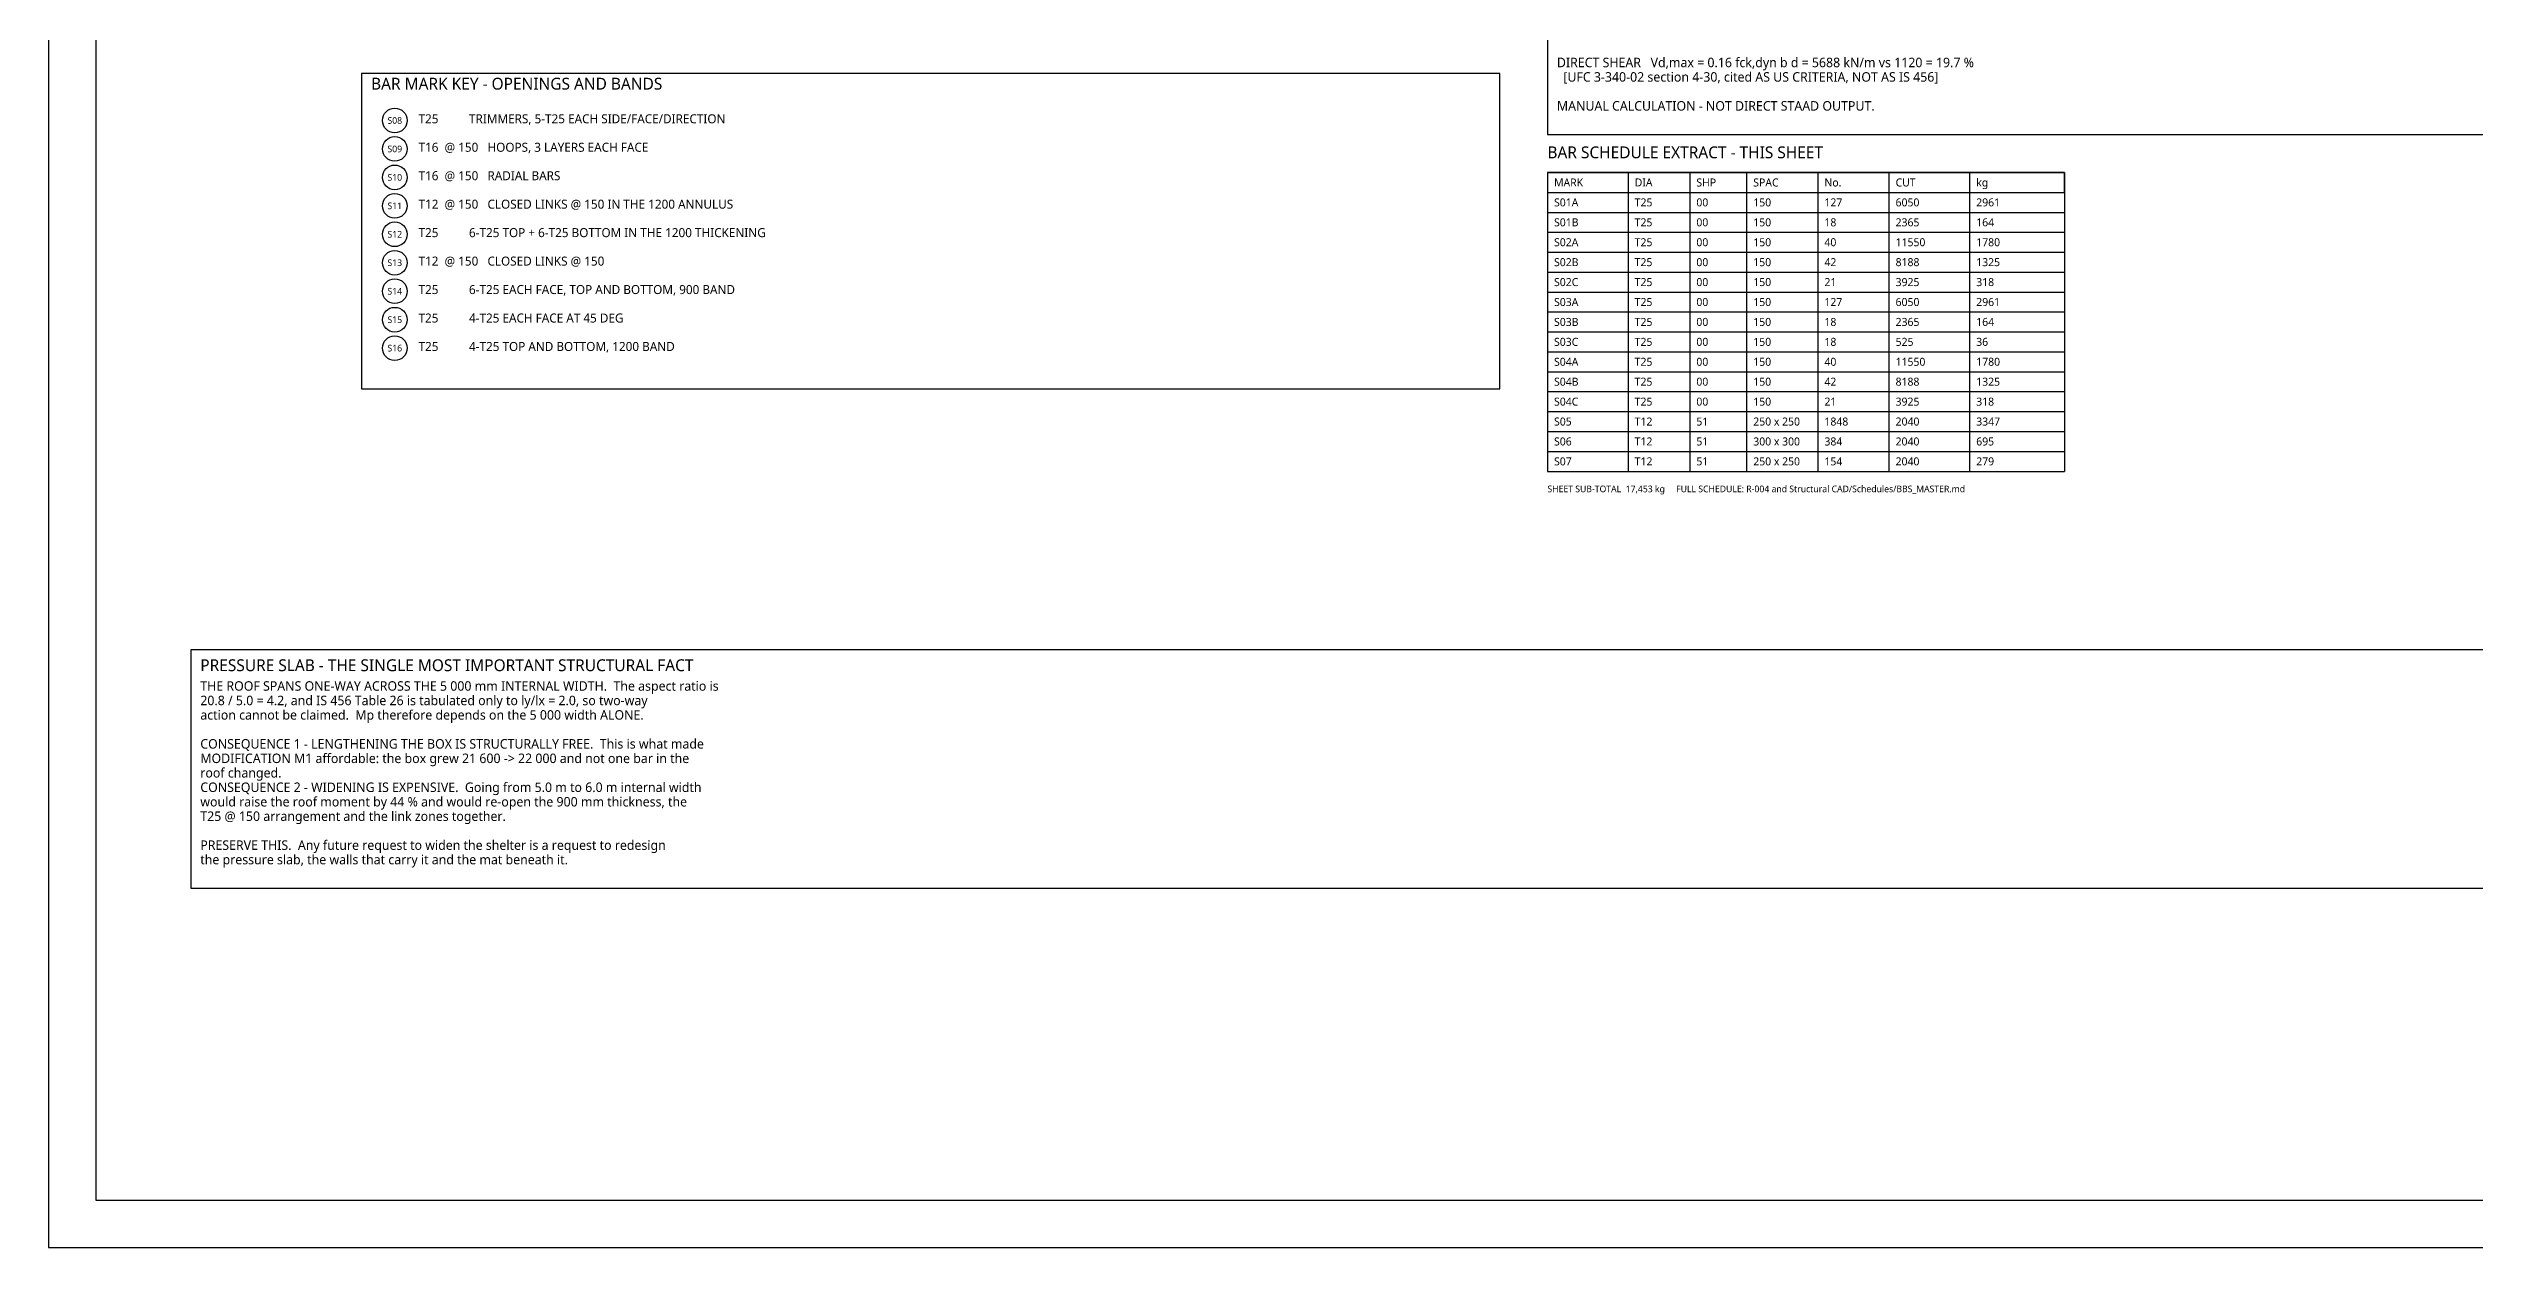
# Model space of a CAD drawing. Header units: millimetres. Extents: x 0 to 841, y 0 to 594.
# Drawn here: x 0 to 511, y 0 to 253 of the extents above; entities that cross this region are included whole.
import ezdxf
from ezdxf.enums import TextEntityAlignment as Align

# ---------------------------------------------------------------- set-up
doc = ezdxf.new("R2010")
doc.units = ezdxf.units.MM
for name, color, linetype in [('S-CALLOUT', 2, 'Continuous'), ('S-NOTE', 7, 'Continuous'), ('S-TABLE', 7, 'Continuous'), ('S-TITLE', 7, 'Continuous')]:
    doc.layers.add(name, color=color, linetype=linetype)
doc.styles.add('OpenSans', font='OpenSans-Regular.ttf')

msp = doc.modelspace()

# ---------------------------------------------------------------- linework, layer by layer
at = {"layer": 'S-CALLOUT'}
for centre in [(73, 237.6), (73, 231.6), (73, 225.6), (73, 219.6), (73, 213.6), (73, 207.6), (73, 201.6), (73, 195.6), (73, 189.6)]:
    msp.add_circle(centre, 2.6, dxfattribs=at)
at = {"layer": 'S-TABLE'}
for p, q in [((316, 226.625), (425, 226.625)), ((316, 226.625), (316, 163.625)), ((333, 226.625), (333, 163.625)), ((346, 226.625), (346, 163.625)), ((358, 226.625), (358, 163.625)), ((373, 226.625), (373, 163.625)), ((388, 226.625), (388, 163.625)), ((405, 226.625), (405, 163.625)), ((425, 226.625), (425, 163.625)), ((316, 218.225), (425, 218.225)), ((316, 214.025), (425, 214.025)), ((316, 209.825), (425, 209.825)), ((316, 205.625), (425, 205.625)), ((316, 201.425), (425, 201.425)), ((316, 197.225), (425, 197.225)), ((316, 193.025), (425, 193.025)), ((316, 188.825), (425, 188.825)), ((316, 184.625), (425, 184.625)), ((316, 180.425), (425, 180.425)), ((316, 176.225), (425, 176.225)), ((316, 172.025), (425, 172.025)), ((316, 167.825), (425, 167.825)), ((316, 163.625), (425, 163.625))]:
    msp.add_line(p, q, dxfattribs=at)
msp.add_lwpolyline([(316, 222.425), (425, 222.425), (425, 226.625), (316, 226.625)], close=True, dxfattribs=at)
at = {"layer": 'S-TITLE'}
for points in [[(0, 0), (841, 0), (841, 594), (0, 594)], [(10, 10), (831, 10), (831, 584), (10, 584)], [(316, 234.625), (638, 234.625), (638, 352), (316, 352)], [(66, 181), (306, 181), (306, 247.5), (66, 247.5)], [(30, 75.725), (630, 75.725), (630, 126), (30, 126)]]:
    msp.add_lwpolyline(points, close=True, dxfattribs=at)

# ---------------------------------------------------------------- texts
at = {"layer": 'S-CALLOUT', "style": 'OpenSans'}
for s, p in [('S08', (73, 237.6)), ('S09', (73, 231.6)), ('S10', (73, 225.6)), ('S11', (73, 219.6)), ('S12', (73, 213.6)), ('S13', (73, 207.6)), ('S14', (73, 201.6)), ('S15', (73, 195.6)), ('S16', (73, 189.6))]:
    msp.add_text(s, height=1.4, dxfattribs=at).set_placement(p, align=Align.MIDDLE_CENTER)
at = {"layer": 'S-NOTE', "style": 'OpenSans'}
for s, height, p in [('DIRECT SHEAR   Vd,max = 0.16 fck,dyn b d = 5688 kN/m vs 1120 = 19.7 %', 2, (318, 248.825)), ('  [UFC 3-340-02 section 4-30, cited AS US CRITERIA, NOT AS IS 456]', 2, (318, 245.775)), ('MANUAL CALCULATION - NOT DIRECT STAAD OUTPUT.', 2, (318, 239.675)), ('T25          TRIMMERS, 5-T25 EACH SIDE/FACE/DIRECTION', 1.9, (78, 237)), ('T16  @ 150   HOOPS, 3 LAYERS EACH FACE', 1.9, (78, 231)), ('T16  @ 150   RADIAL BARS', 1.9, (78, 225)), ('T12  @ 150   CLOSED LINKS @ 150 IN THE 1200 ANNULUS', 1.9, (78, 219)), ('T25          6-T25 TOP + 6-T25 BOTTOM IN THE 1200 THICKENING', 1.9, (78, 213)), ('T12  @ 150   CLOSED LINKS @ 150', 1.9, (78, 207)), ('T25          6-T25 EACH FACE, TOP AND BOTTOM, 900 BAND', 1.9, (78, 201)), ('T25          4-T25 EACH FACE AT 45 DEG', 1.9, (78, 195)), ('T25          4-T25 TOP AND BOTTOM, 1200 BAND', 1.9, (78, 189)), ('THE ROOF SPANS ONE-WAY ACROSS THE 5 000 mm INTERNAL WIDTH.  The aspect ratio is', 2, (32, 117.375)), ('action cannot be claimed.  Mp therefore depends on the 5 000 width ALONE.', 2, (32, 111.275)), ('20.8 / 5.0 = 4.2, and IS 456 Table 26 is tabulated only to ly/lx = 2.0, so two-way', 2, (32, 114.325)), ('CONSEQUENCE 1 - LENGTHENING THE BOX IS STRUCTURALLY FREE.  This is what made', 2, (32, 105.175)), ('MODIFICATION M1 affordable: the box grew 21 600 -> 22 000 and not one bar in the', 2, (32, 102.125)), ('CONSEQUENCE 2 - WIDENING IS EXPENSIVE.  Going from 5.0 m to 6.0 m internal width', 2, (32, 96.025)), ('roof changed.', 2, (32, 99.075)), ('would raise the roof moment by 44 % and would re-open the 900 mm thickness, the', 2, (32, 92.975)), ('T25 @ 150 arrangement and the link zones together.', 2, (32, 89.925)), ('the pressure slab, the walls that carry it and the mat beneath it.', 2, (32, 80.775)), ('PRESERVE THIS.  Any future request to widen the shelter is a request to redesign', 2, (32, 83.825))]:
    msp.add_text(s, height=height, dxfattribs=at).set_placement(p)
at = {"layer": 'S-TABLE', "style": 'OpenSans'}
for s, height, p in [('MARK', 1.6869, (317.4, 223.682)), ('DIA', 1.6869, (334.4, 223.682)), ('SHP', 1.6869, (347.4, 223.682)), ('SPAC', 1.6869, (359.4, 223.682)), ('No.', 1.6869, (374.4, 223.682)), ('CUT', 1.6869, (389.4, 223.682)), ('kg', 1.6869, (406.4, 223.682)), ('S01A', 1.6869, (317.4, 219.482)), ('T25', 1.6869, (334.4, 219.482)), ('00', 1.6869, (347.4, 219.482)), ('150', 1.6869, (359.4, 219.482)), ('127', 1.6869, (374.4, 219.482)), ('6050', 1.6869, (389.4, 219.482)), ('2961', 1.6869, (406.4, 219.482)), ('S01B', 1.6869, (317.4, 215.282)), ('T25', 1.6869, (334.4, 215.282)), ('00', 1.6869, (347.4, 215.282)), ('150', 1.6869, (359.4, 215.282)), ('18', 1.6869, (374.4, 215.282)), ('2365', 1.6869, (389.4, 215.282)), ('164', 1.6869, (406.4, 215.282)), ('S02A', 1.6869, (317.4, 211.082)), ('T25', 1.6869, (334.4, 211.082)), ('00', 1.6869, (347.4, 211.082)), ('150', 1.6869, (359.4, 211.082)), ('40', 1.6869, (374.4, 211.082)), ('11550', 1.6869, (389.4, 211.082)), ('1780', 1.6869, (406.4, 211.082)), ('S02B', 1.6869, (317.4, 206.882)), ('T25', 1.6869, (334.4, 206.882)), ('00', 1.6869, (347.4, 206.882)), ('150', 1.6869, (359.4, 206.882)), ('42', 1.6869, (374.4, 206.882)), ('8188', 1.6869, (389.4, 206.882)), ('1325', 1.6869, (406.4, 206.882)), ('S02C', 1.6869, (317.4, 202.682)), ('S03A', 1.6869, (317.4, 198.482)), ('T25', 1.6869, (334.4, 202.682)), ('T25', 1.6869, (334.4, 198.482)), ('00', 1.6869, (347.4, 202.682)), ('00', 1.6869, (347.4, 198.482)), ('150', 1.6869, (359.4, 202.682)), ('150', 1.6869, (359.4, 198.482)), ('21', 1.6869, (374.4, 202.682)), ('127', 1.6869, (374.4, 198.482)), ('3925', 1.6869, (389.4, 202.682)), ('6050', 1.6869, (389.4, 198.482)), ('318', 1.6869, (406.4, 202.682)), ('2961', 1.6869, (406.4, 198.482)), ('S03B', 1.6869, (317.4, 194.282)), ('T25', 1.6869, (334.4, 194.282)), ('00', 1.6869, (347.4, 194.282)), ('150', 1.6869, (359.4, 194.282)), ('18', 1.6869, (374.4, 194.282)), ('2365', 1.6869, (389.4, 194.282)), ('164', 1.6869, (406.4, 194.282)), ('S03C', 1.6869, (317.4, 190.082)), ('T25', 1.6869, (334.4, 190.082)), ('00', 1.6869, (347.4, 190.082)), ('150', 1.6869, (359.4, 190.082)), ('18', 1.6869, (374.4, 190.082)), ('525', 1.6869, (389.4, 190.082)), ('36', 1.6869, (406.4, 190.082)), ('S04A', 1.6869, (317.4, 185.882)), ('T25', 1.6869, (334.4, 185.882)), ('00', 1.6869, (347.4, 185.882)), ('150', 1.6869, (359.4, 185.882)), ('40', 1.6869, (374.4, 185.882)), ('11550', 1.6869, (389.4, 185.882)), ('1780', 1.6869, (406.4, 185.882)), ('S04B', 1.6869, (317.4, 181.682)), ('S04C', 1.6869, (317.4, 177.482)), ('T25', 1.6869, (334.4, 181.682)), ('T25', 1.6869, (334.4, 177.482)), ('00', 1.6869, (347.4, 181.682)), ('00', 1.6869, (347.4, 177.482)), ('150', 1.6869, (359.4, 181.682)), ('150', 1.6869, (359.4, 177.482)), ('42', 1.6869, (374.4, 181.682)), ('21', 1.6869, (374.4, 177.482)), ('3925', 1.6869, (389.4, 177.482)), ('8188', 1.6869, (389.4, 181.682)), ('318', 1.6869, (406.4, 177.482)), ('1325', 1.6869, (406.4, 181.682)), ('S05', 1.6869, (317.4, 173.282)), ('T12', 1.6869, (334.4, 173.282)), ('51', 1.6869, (347.4, 173.282)), ('250 x 250', 1.6869, (359.4, 173.282)), ('1848', 1.6869, (374.4, 173.282)), ('2040', 1.6869, (389.4, 173.282)), ('3347', 1.6869, (406.4, 173.282)), ('S06', 1.6869, (317.4, 169.082)), ('T12', 1.6869, (334.4, 169.082)), ('51', 1.6869, (347.4, 169.082)), ('300 x 300', 1.6869, (359.4, 169.082)), ('384', 1.6869, (374.4, 169.082)), ('2040', 1.6869, (389.4, 169.082)), ('695', 1.6869, (406.4, 169.082)), ('S07', 1.6869, (317.4, 164.882)), ('T12', 1.6869, (334.4, 164.882)), ('51', 1.6869, (347.4, 164.882)), ('250 x 250', 1.6869, (359.4, 164.882)), ('154', 1.6869, (374.4, 164.882)), ('2040', 1.6869, (389.4, 164.882)), ('279', 1.6869, (406.4, 164.882)), ('SHEET SUB-TOTAL  17,453 kg     FULL SCHEDULE: R-004 and Structural CAD/Schedules/BBS_MASTER.md', 1.4, (316, 159.225))]:
    msp.add_text(s, height=height, dxfattribs=at).set_placement(p)
at = {"layer": 'S-TITLE', "style": 'OpenSans'}
for s, p in [('BAR MARK KEY - OPENINGS AND BANDS', (68, 244.1)), ('BAR SCHEDULE EXTRACT - THIS SHEET', (316, 229.625)), ('PRESSURE SLAB - THE SINGLE MOST IMPORTANT STRUCTURAL FACT', (32, 121.5))]:
    msp.add_text(s, height=2.5, dxfattribs=at).set_placement(p)

doc.saveas('drawing.dxf')
